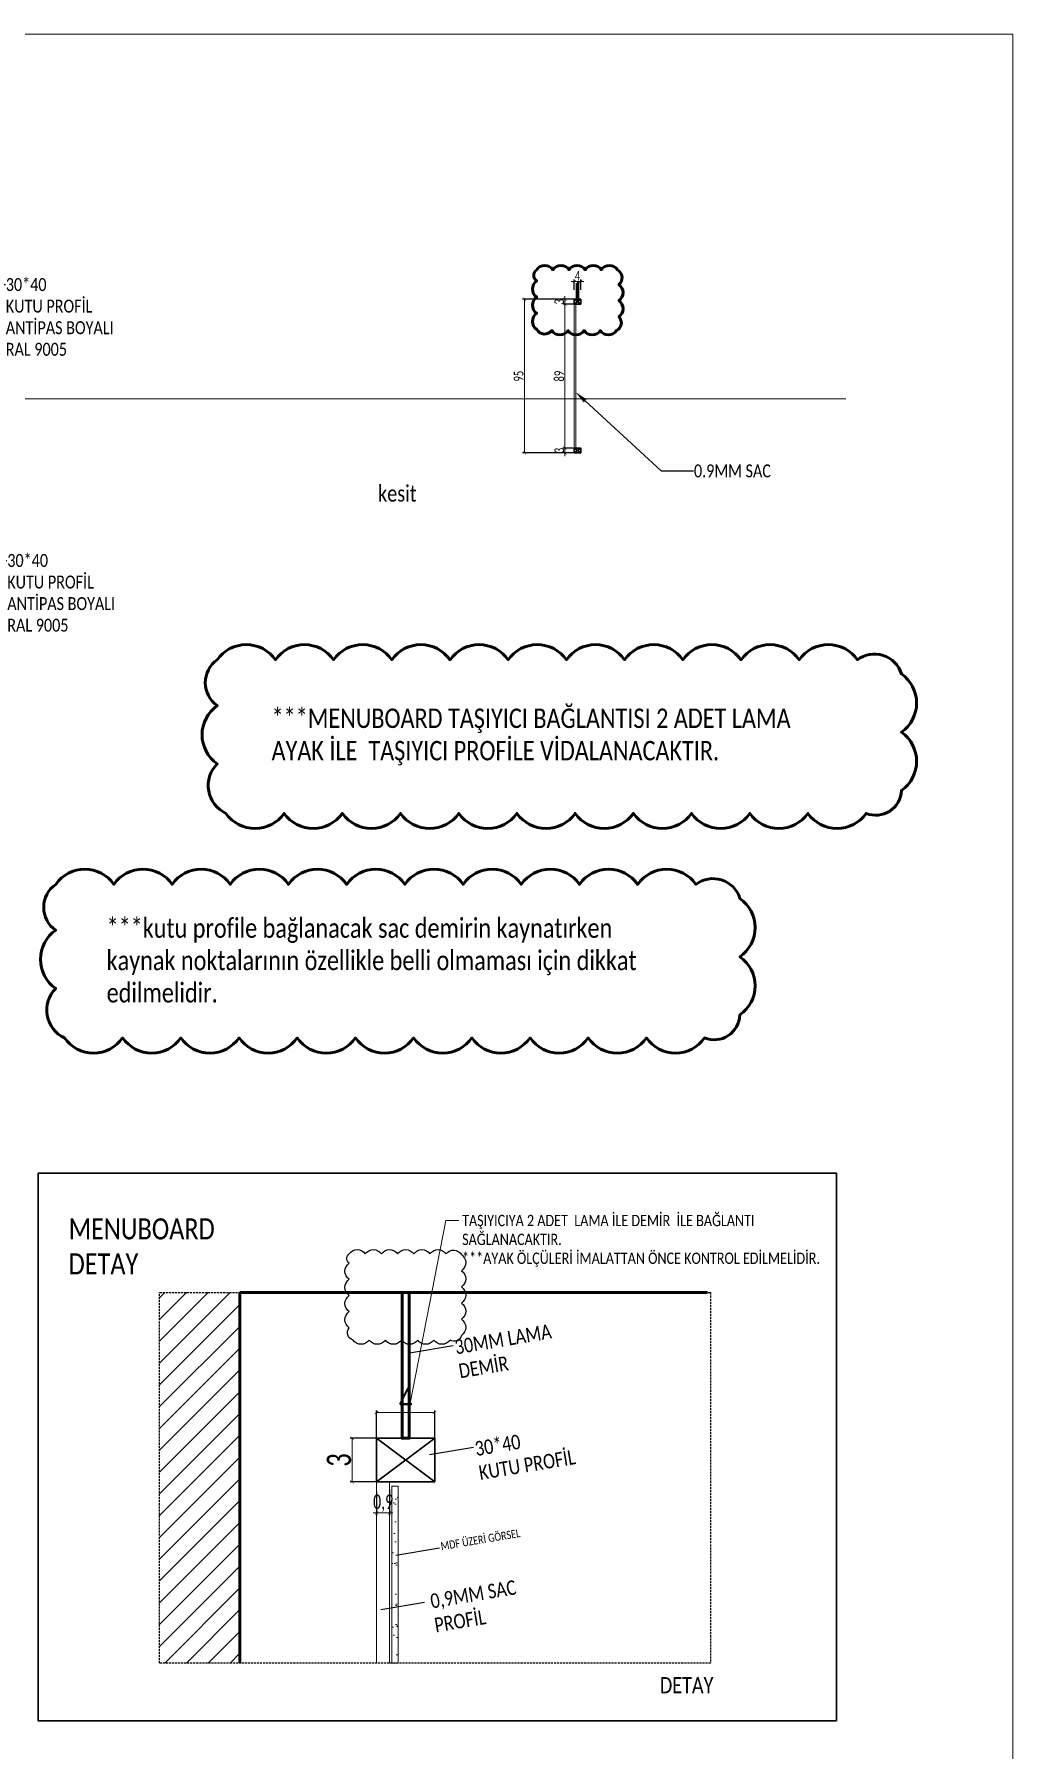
# Model space of a CAD drawing. Header units: millimetres. Extents: x 210628 to 232146, y -111309 to -91563.
# Drawn here: x 223292 to 223897, y -107943 to -106883 of the extents above; entities that cross this region are included whole.
import ezdxf
from ezdxf import colors
from ezdxf.entities.mleader import LeaderData, LeaderLine
from ezdxf.math import Vec2, Vec3

# ---------------------------------------------------------------- set-up
doc = ezdxf.new("R2010")
doc.units = ezdxf.units.MM
doc.header["$PDMODE"] = 2
doc.linetypes.add('HIDDEN', pattern=[0.375, 0.25, -0.125])
doc.layers.get('0').update_dxf_attribs({"lineweight": 20})
for name, color, linetype, lineweight in [('alçıpan tarama', 251, 'Continuous', 20), ('demir-1', 103, 'Continuous', 20), ('dim', 7, 'Continuous', 25), ('duvar görünüş', 7, 'Continuous', 18), ('irem rev', 23, 'Continuous', 30), ('KP', 167, 'Continuous', 30), ('t_yazı', 23, 'Continuous', 25), ('tarama-1', 251, 'Continuous', 15), ('ölçü', 251, 'Continuous', 5)]:
    doc.layers.add(name, color=color, linetype=linetype, lineweight=lineweight)
doc.layers.add('yazı', color=11, linetype='Continuous')
doc.styles.add('text2', font='calibri.ttf', dxfattribs={"width": 0.8})
doc.styles.add('Ölçü50', font='calibri.ttf', dxfattribs={"width": 0.7})
doc.dimstyles.new('olcu10', dxfattribs={"dimtxt": 9, "dimasz": 2, "dimexe": 1.25, "dimexo": 0.625, "dimgap": 0.5, "dimtad": 1, "dimdec": 1, "dimrnd": 0.5, "dimzin": 9, "dimtxsty": 'Ölçü50', "dimblk": 'ARCHTICK', "dimcen": 2, "dimclrd": 256, "dimclre": 256, "dimclrt": 6, "dimazin": 2, "dimtfac": 1, "dimtdec": 1, "dimtix": 1, "dimtmove": 0, "dimatfit": 3, "dimldrblk": 'ARCHTICK', "dimfxl": 1, "dimlwd": -1, "dimarcsym": 0})

# ---------------------------------------------------------------- blocks, each defined once
blk = doc.blocks.new('_ClosedBlank')
at = {"color": 0, "linetype": 'ByBlock', "lineweight": -2}
for p, q in [((-1, 0.17), (0, 0)), ((-1, 0.17), (-1, -0.17)), ((0, 0), (-1, -0.17))]:
    blk.add_line(p, q, dxfattribs=at)
blk = doc.blocks.new('_ArchTick')
at = {"color": 0, "linetype": 'ByBlock', "const_width": 0.15}
blk.add_lwpolyline([(-0.5, -0.5), (0.5, 0.5)], dxfattribs=at)
blk = doc.blocks.new('*D113')
at = {"layer": 'DEFPOINTS', "color": 0, "transparency": 16777216}
for p in [(223625.5, -107041.5), (223629.5, -107035.8), (223629.5, -107041.5)]:
    blk.add_point(p, dxfattribs=at)
at = {"layer": 'ölçü', "lineweight": -2, "transparency": 16777216}
for p, q in [((223625.5, -107040.9), (223625.5, -107034.5)), ((223629.5, -107040.9), (223629.5, -107034.5))]:
    blk.add_line(p, q, dxfattribs=at)
at = {"layer": 'ölçü', "transparency": 16777216}
for p, q in [((223625.5, -107035.8), (223623.5, -107035.8)), ((223625.5, -107035.8), (223629.5, -107035.8)), ((223629.5, -107035.8), (223631.5, -107035.8))]:
    blk.add_line(p, q, dxfattribs=at)
at = {"layer": 'ölçü', "transparency": 16777216, "xscale": 2, "yscale": 2, "zscale": 2}
blk.add_blockref('_ArchTick', (223625.5, -107035.8), dxfattribs=at)
at = {"layer": 'ölçü', "transparency": 16777216, "xscale": 2, "yscale": 2, "zscale": 2, "rotation": 180}
blk.add_blockref('_ArchTick', (223629.5, -107035.8), dxfattribs=at)
at = {"layer": 'ölçü', "color": 6, "transparency": 16777216, "insert": (223627.5, -107032.3), "char_height": 9, "attachment_point": 5, "style": 'Ölçü50'}
blk.add_mtext('{\\H0.66667x;4}', dxfattribs=at)
blk = doc.blocks.new('*D114')
at = {"layer": 'DEFPOINTS', "color": 0, "transparency": 16777216}
for p in [(223619.7, -107049.8), (223627.5, -107046.8), (223627.5, -107049.8)]:
    blk.add_point(p, dxfattribs=at)
at = {"layer": 'ölçü', "transparency": 16777216}
for p, q in [((223619.7, -107046.8), (223619.7, -107044.8)), ((223619.7, -107046.8), (223619.7, -107049.8)), ((223619.7, -107049.8), (223619.7, -107051.8))]:
    blk.add_line(p, q, dxfattribs=at)
at = {"layer": 'ölçü', "lineweight": -2, "transparency": 16777216}
for p, q in [((223626.9, -107046.8), (223618.5, -107046.8)), ((223626.9, -107049.8), (223618.5, -107049.8))]:
    blk.add_line(p, q, dxfattribs=at)
at = {"layer": 'ölçü', "transparency": 16777216, "xscale": 2, "yscale": 2, "zscale": 2}
for p, rotation in [((223619.7, -107046.8), 270), ((223619.7, -107049.8), 90)]:
    blk.add_blockref('_ArchTick', p, dxfattribs=dict(at, rotation=rotation))
at = {"layer": 'ölçü', "color": 6, "transparency": 16777216, "insert": (223616.2, -107048.3), "char_height": 9, "attachment_point": 5, "rotation": 90, "style": 'Ölçü50'}
blk.add_mtext('{\\H0.66667x;3}', dxfattribs=at)
blk = doc.blocks.new('*D115')
at = {"layer": 'DEFPOINTS', "color": 0, "transparency": 16777216}
for p in [(223627.5, -107049.8), (223619.7, -107138.8), (223625.5, -107138.8)]:
    blk.add_point(p, dxfattribs=at)
at = {"layer": 'ölçü', "lineweight": -2, "transparency": 16777216}
for p, q in [((223626.9, -107049.8), (223618.5, -107049.8)), ((223624.9, -107138.8), (223618.5, -107138.8))]:
    blk.add_line(p, q, dxfattribs=at)
at = {"layer": 'ölçü', "transparency": 16777216}
blk.add_line((223619.7, -107049.8), (223619.7, -107138.8), dxfattribs=at)
at = {"layer": 'ölçü', "transparency": 16777216, "xscale": 2, "yscale": 2, "zscale": 2}
for p, rotation in [((223619.7, -107049.8), 90), ((223619.7, -107138.8), 270)]:
    blk.add_blockref('_ArchTick', p, dxfattribs=dict(at, rotation=rotation))
at = {"layer": 'ölçü', "color": 6, "transparency": 16777216, "insert": (223616.2, -107094.3), "char_height": 9, "attachment_point": 5, "rotation": 90, "style": 'Ölçü50'}
blk.add_mtext('{\\H0.66667x;89}', dxfattribs=at)
blk = doc.blocks.new('*D116')
at = {"layer": 'DEFPOINTS', "color": 0, "transparency": 16777216}
for p in [(223625.5, -107138.8), (223619.7, -107141.8), (223625.5, -107141.8)]:
    blk.add_point(p, dxfattribs=at)
at = {"layer": 'ölçü', "lineweight": -2, "transparency": 16777216}
for p, q in [((223624.9, -107138.8), (223618.5, -107138.8)), ((223624.9, -107141.8), (223618.5, -107141.8))]:
    blk.add_line(p, q, dxfattribs=at)
at = {"layer": 'ölçü', "transparency": 16777216}
for p, q in [((223619.7, -107138.8), (223619.7, -107136.8)), ((223619.7, -107138.8), (223619.7, -107141.8)), ((223619.7, -107141.8), (223619.7, -107143.8))]:
    blk.add_line(p, q, dxfattribs=at)
at = {"layer": 'ölçü', "transparency": 16777216, "xscale": 2, "yscale": 2, "zscale": 2}
for p, rotation in [((223619.7, -107138.8), 270), ((223619.7, -107141.8), 90)]:
    blk.add_blockref('_ArchTick', p, dxfattribs=dict(at, rotation=rotation))
at = {"layer": 'ölçü', "color": 6, "transparency": 16777216, "insert": (223616.2, -107140.3), "char_height": 9, "attachment_point": 5, "rotation": 90, "style": 'Ölçü50'}
blk.add_mtext('{\\H0.66667x;3}', dxfattribs=at)
blk = doc.blocks.new('*D117')
at = {"layer": 'DEFPOINTS', "color": 0, "transparency": 16777216}
for p in [(223594.7, -107046.8), (223627.5, -107046.8), (223626.5, -107141.8)]:
    blk.add_point(p, dxfattribs=at)
at = {"layer": 'ölçü', "lineweight": -2, "transparency": 16777216}
for p, q in [((223626.9, -107046.8), (223593.4, -107046.8)), ((223625.8, -107141.8), (223593.4, -107141.8))]:
    blk.add_line(p, q, dxfattribs=at)
at = {"layer": 'ölçü', "transparency": 16777216}
blk.add_line((223594.7, -107141.8), (223594.7, -107046.8), dxfattribs=at)
at = {"layer": 'ölçü', "transparency": 16777216, "xscale": 2, "yscale": 2, "zscale": 2}
for p, rotation in [((223594.7, -107046.8), 90), ((223594.7, -107141.8), 270)]:
    blk.add_blockref('_ArchTick', p, dxfattribs=dict(at, rotation=rotation))
at = {"layer": 'ölçü', "color": 6, "transparency": 16777216, "insert": (223591.1, -107094.3), "char_height": 9, "attachment_point": 5, "rotation": 90, "style": 'Ölçü50'}
blk.add_mtext('{\\H0.66667x;95}', dxfattribs=at)
blk = doc.blocks.new('*D119')
at = {"layer": 'DEFPOINTS', "color": 0, "transparency": 16777216}
for p in [(223503.2, -107735), (223539.2, -107753.4), (223503.2, -107757)]:
    blk.add_point(p, dxfattribs=at)
at = {"layer": 'ölçü', "lineweight": -2, "transparency": 16777216}
for p, q in [((223503.2, -107756.4), (223503.2, -107733.8)), ((223539.2, -107752.8), (223539.2, -107733.8))]:
    blk.add_line(p, q, dxfattribs=at)
at = {"layer": 'ölçü', "transparency": 16777216}
blk.add_line((223539.2, -107735), (223503.2, -107735), dxfattribs=at)
at = {"layer": 'ölçü', "transparency": 16777216, "xscale": 2, "yscale": 2, "zscale": 2, "rotation": 180}
blk.add_blockref('_ArchTick', (223503.2, -107735), dxfattribs=at)
at = {"layer": 'ölçü', "transparency": 16777216, "xscale": 2, "yscale": 2, "zscale": 2}
blk.add_blockref('_ArchTick', (223539.2, -107735), dxfattribs=at)
at = {"layer": 'ölçü', "color": 6, "transparency": 16777216, "insert": (223521.2, -107727), "char_height": 9, "attachment_point": 5, "style": 'Ölçü50'}
blk.add_mtext('{\\H1.6667x;4}', dxfattribs=at)
blk = doc.blocks.new('*D120')
at = {"layer": 'DEFPOINTS', "color": 0, "transparency": 16777216}
for p in [(223488.1, -107750.9), (223507.7, -107750.9), (223506.6, -107777.9)]:
    blk.add_point(p, dxfattribs=at)
at = {"layer": 'ölçü', "lineweight": -2, "transparency": 16777216}
for p, q in [((223507.1, -107750.9), (223486.9, -107750.9)), ((223505.9, -107777.9), (223486.9, -107777.9))]:
    blk.add_line(p, q, dxfattribs=at)
at = {"layer": 'ölçü', "transparency": 16777216}
blk.add_line((223488.1, -107777.9), (223488.1, -107750.9), dxfattribs=at)
at = {"layer": 'ölçü', "transparency": 16777216, "xscale": 2, "yscale": 2, "zscale": 2}
for p, rotation in [((223488.1, -107750.9), 90), ((223488.1, -107777.9), 270)]:
    blk.add_blockref('_ArchTick', p, dxfattribs=dict(at, rotation=rotation))
at = {"layer": 'ölçü', "color": 6, "transparency": 16777216, "insert": (223480, -107764.4), "char_height": 9, "attachment_point": 5, "rotation": 90, "style": 'Ölçü50'}
blk.add_mtext('{\\H1.6667x;3}', dxfattribs=at)
blk = doc.blocks.new('*D121')
at = {"layer": 'DEFPOINTS', "color": 0, "transparency": 16777216}
for p in [(223503.2, -107783.2), (223511.3, -107782), (223503.2, -107797.1)]:
    blk.add_point(p, dxfattribs=at)
at = {"layer": 'demir-1', "lineweight": -2, "transparency": 16777216}
for p, q in [((223503.2, -107783.8), (223503.2, -107798.4)), ((223511.3, -107782.6), (223511.3, -107798.4))]:
    blk.add_line(p, q, dxfattribs=at)
at = {"layer": 'demir-1', "transparency": 16777216}
for p, q in [((223503.2, -107797.1), (223501.2, -107797.1)), ((223511.3, -107797.1), (223503.2, -107797.1)), ((223511.3, -107797.1), (223513.3, -107797.1))]:
    blk.add_line(p, q, dxfattribs=at)
at = {"layer": 'demir-1', "transparency": 16777216, "xscale": 2, "yscale": 2, "zscale": 2}
blk.add_blockref('_ArchTick', (223503.2, -107797.1), dxfattribs=at)
at = {"layer": 'demir-1', "transparency": 16777216, "xscale": 2, "yscale": 2, "zscale": 2, "rotation": 180}
blk.add_blockref('_ArchTick', (223511.3, -107797.1), dxfattribs=at)
at = {"layer": 'demir-1', "color": 6, "transparency": 16777216, "insert": (223507.3, -107791.1), "char_height": 9, "attachment_point": 5, "style": 'Ölçü50'}
blk.add_mtext('0,9', dxfattribs=at)

msp = doc.modelspace()

# ---------------------------------------------------------------- hatches: boundary and pattern name
at = {"layer": 'demir-1'}
h = msp.add_hatch(dxfattribs=at)
h.set_pattern_fill('AR-SAND', color=256, scale=0.2)
h.set_pattern_definition([(37.5, (20615.54, 10233.54), (-0.32000626, 9.78826475), [0, -7.7216, 0, -8.636, 0, -8.255]), (7.5, (20615.54, 10233.54), (8.99046566, 14.336502), [0, -4.1656, 0, -6.9596, 0, -2.667]), (327.5, (20609.2914, 10233.54), (15.8198474, 0.0287437), [0, -2.54, 0, -9.144, 0, -11.938]), (317.5, (20609.291, 10233.54), (15.27112905, 4.4585865), [0, -1.27, 0, -5.9944, 0, -6.858])])
h.paths.add_polyline_path([(223512.77, -107780.46), (223516.57, -107780.46), (223516.57, -107889.9), (223512.77, -107889.9)])
at = {"layer": 'tarama-1'}
h = msp.add_hatch(dxfattribs=at)
h.set_pattern_fill('ANSI31', color=256, scale=3)
h.set_pattern_definition([(45, (210262.591, -105548.982), (-6.735192, 6.735192), [])])
h.paths.add_polyline_path([(223418.72, -107660.89), (223369.06, -107660.89), (223369.06, -107889.9), (223418.72, -107889.9)])

# ---------------------------------------------------------------- linework, layer by layer
msp.add_line((223212.84, -107108.25), (223793.43, -107108.25))
at = {"layer": 'alçıpan tarama', "color": 1}
msp.add_lwpolyline([(222556.57, -106882.98), (223896.71, -106882.98), (223896.71, -108088.14), (222556.57, -108088.14)], close=True, dxfattribs=at)
at = {"layer": 'demir-1'}
for p, q in [((223625.52, -107046.75), (223625.52, -107141.75)), ((223629.52, -107046.75), (223625.52, -107046.75)), ((223626.42, -107049.75), (223626.42, -107138.75)), ((223625.52, -107141.75), (223629.52, -107141.75)), ((223503.22, -107750.89), (223503.22, -107889.9)), ((223539.22, -107750.89), (223503.22, -107750.89)), ((223511.32, -107777.89), (223511.32, -107889.9))]:
    msp.add_line(p, q, dxfattribs=at)
at = {"layer": 'demir-1', "lineweight": 53}
for points in [[(223627.27, -107036.75), (223627.27, -107046.75), (223627.77, -107046.75), (223627.77, -107036.75)], [(223518.97, -107660.89), (223518.97, -107750.89), (223523.47, -107750.89), (223523.47, -107660.89)]]:
    msp.add_lwpolyline(points, close=True, dxfattribs=at)
at = {"layer": 'dim', "color": 1, "linetype": 'HIDDEN', "ltscale": 5}
msp.add_lwpolyline([(223369.06, -107660.89), (223709.86, -107660.89), (223709.86, -107889.9), (223369.06, -107889.9)], close=True, dxfattribs=at)
at = {"layer": 'dim', "elevation": 0}
for points in [[(223550.64, -107693.82), (223523.6, -107698.37)], [(223563.1, -107756.7), (223536.06, -107761.24)], [(223542.2, -107818.84), (223515.16, -107823.38)], [(223532.86, -107852.4), (223505.82, -107856.94)]]:
    msp.add_lwpolyline(points, dxfattribs=at)
at = {"layer": 'duvar görünüş', "lineweight": 50}
for points in [[(223418.72, -107660.89), (223418.72, -107889.9)], [(223418.72, -107660.89), (223708, -107660.89)]]:
    msp.add_lwpolyline(points, dxfattribs=at)
at = {"layer": 'duvar görünüş'}
msp.add_lwpolyline([(223512.77, -107780.46), (223516.57, -107780.46), (223516.57, -107889.9), (223512.77, -107889.9)], close=True, dxfattribs=at)
at = {"layer": 'irem rev'}
msp.add_lwpolyline([(223293.81, -107586.97), (223787.67, -107586.97), (223787.67, -107925.62), (223293.81, -107925.62)], close=True, dxfattribs=at)
at = {"layer": 'KP'}
for points in [[(223629.52, -107049.75), (223625.52, -107049.75), (223625.52, -107046.75), (223629.52, -107046.75)], [(223625.52, -107138.75), (223629.52, -107138.75), (223629.52, -107141.75), (223625.52, -107141.75)], [(223629.52, -107138.75), (223625.52, -107138.75), (223625.52, -107141.75), (223629.52, -107141.75)], [(223539.22, -107777.89), (223503.22, -107777.89), (223503.22, -107750.89), (223539.22, -107750.89)]]:
    msp.add_lwpolyline(points, close=True, dxfattribs=at)
for points in [[(223629.52, -107049.75), (223625.52, -107046.75)], [(223629.52, -107046.75), (223625.52, -107049.75)], [(223629.52, -107138.75), (223625.52, -107141.75)], [(223625.52, -107138.75), (223629.52, -107141.75)], [(223539.22, -107777.89), (223503.22, -107750.89)], [(223539.22, -107750.89), (223503.22, -107777.89)]]:
    msp.add_lwpolyline(points, dxfattribs=at)
at = {"layer": 't_yazı'}
msp.add_lwpolyline([(223486.25, -107636.89, -0.5205671), (223496.25, -107636.89, -0.5205671), (223506.25, -107636.89, -0.5205671), (223516.25, -107636.89, -0.5205671), (223526.25, -107636.89, -0.5205671), (223536.25, -107636.89, -0.5205671), (223546.25, -107636.89, -0.5205671), (223555.78, -107637.36, -0.5205671), (223555.78, -107647.36, -0.5205671), (223555.78, -107657.36, -0.5205671), (223555.78, -107667.36, -0.5205671), (223555.78, -107677.36, -0.5205671), (223555.78, -107687.36, -0.5205671), (223548.66, -107690.25, -0.5205671), (223538.66, -107690.25, -0.5205671), (223528.66, -107690.25, -0.5205671), (223518.66, -107690.25, -0.5205671), (223508.66, -107690.25, -0.5205671), (223498.66, -107690.25, -0.5205671), (223488.66, -107690.25, -0.5205671), (223486.25, -107682.66, -0.5205671), (223486.25, -107672.66, -0.5205671), (223486.25, -107662.66, -0.5205671), (223486.25, -107652.66, -0.5205671), (223486.25, -107642.66, -0.5205671)], format="xyb", close=True, dxfattribs=at)
at = {"layer": 'yazı', "lineweight": 50}
msp.add_lwpolyline([(223602.26, -107028.54, -0.5205671), (223612.26, -107028.54, -0.5205671), (223622.26, -107028.54, -0.5205671), (223632.26, -107028.54, -0.5205671), (223642.26, -107028.54, -0.5205671), (223652.26, -107028.54, -0.5205671), (223653.11, -107037.68, -0.5205671), (223653.11, -107047.68, -0.5205671), (223653.11, -107057.68, -0.5205671), (223651.6, -107066.17, -0.5205671), (223641.6, -107066.17, -0.5205671), (223631.6, -107066.17, -0.5205671), (223621.6, -107066.17, -0.5205671), (223611.6, -107066.17, -0.5205671), (223602.26, -107065.51, -0.5205671), (223602.26, -107055.51, -0.5205671), (223602.26, -107045.51, -0.5205671), (223602.26, -107035.51, -0.5205671)], format="xyb", close=True, dxfattribs=at)
at = {"layer": 'yazı', "lineweight": 50, "elevation": 0}
for points in [[(223404.65, -107269.67, -0.5205671), (223440.65, -107269.67, -0.5205671), (223476.65, -107269.67, -0.5205671), (223512.65, -107269.67, -0.5205671), (223548.65, -107269.67, -0.5205671), (223584.65, -107269.67, -0.5205671), (223620.65, -107269.67, -0.5205671), (223656.65, -107269.67, -0.5205671), (223692.65, -107269.67, -0.5205671), (223728.65, -107269.67, -0.5205671), (223764.65, -107269.67, -0.5205671), (223800.65, -107269.67, -0.5205671), (223827.89, -107278.43, -0.5205671), (223827.89, -107314.43, -0.5205671), (223827.89, -107350.43, -0.5205671), (223806.06, -107364.61, -0.5205671), (223770.06, -107364.61, -0.5205671), (223734.06, -107364.61, -0.5205671), (223698.06, -107364.61, -0.5205671), (223662.06, -107364.61, -0.5205671), (223626.06, -107364.61, -0.5205671), (223590.06, -107364.61, -0.5205671), (223554.06, -107364.61, -0.5205671), (223518.06, -107364.61, -0.5205671), (223482.06, -107364.61, -0.5205671), (223446.06, -107364.61, -0.5205671), (223410.06, -107364.61, -0.5205671), (223404.65, -107334.02, -0.5205671), (223404.65, -107298.02, -0.5205671)], [(223304.74, -107408.49, -0.5205671), (223340.74, -107408.49, -0.5205671), (223376.74, -107408.49, -0.5205671), (223412.74, -107408.49, -0.5205671), (223448.74, -107408.49, -0.5205671), (223484.74, -107408.49, -0.5205671), (223520.74, -107408.49, -0.5205671), (223556.74, -107408.49, -0.5205671), (223592.74, -107408.49, -0.5205671), (223628.74, -107408.49, -0.5205671), (223664.74, -107408.49, -0.5205671), (223700.74, -107408.49, -0.5205671), (223727.98, -107417.25, -0.5205671), (223727.98, -107453.25, -0.5205671), (223727.98, -107489.25, -0.5205671), (223706.16, -107503.43, -0.5205671), (223670.16, -107503.43, -0.5205671), (223634.16, -107503.43, -0.5205671), (223598.16, -107503.43, -0.5205671), (223562.16, -107503.43, -0.5205671), (223526.16, -107503.43, -0.5205671), (223490.16, -107503.43, -0.5205671), (223454.16, -107503.43, -0.5205671), (223418.16, -107503.43, -0.5205671), (223382.16, -107503.43, -0.5205671), (223346.16, -107503.43, -0.5205671), (223310.16, -107503.43, -0.5205671), (223304.74, -107472.85, -0.5205671), (223304.74, -107436.85, -0.5205671)]]:
    msp.add_lwpolyline(points, format="xyb", close=True, dxfattribs=at)

# ---------------------------------------------------------------- texts
at = {"layer": 't_yazı', "attachment_point": 1, "style": 'text2'}
for s, insert, char_height, width in [('MENUBOARD\\PDETAY', (223312.78, -107614.99), 13, 424.3833), ('DETAY', (223678.46, -107898.61), 10, 326.4487)]:
    msp.add_mtext(s, dxfattribs=dict(at, insert=insert, char_height=char_height, width=width))
at = {"layer": 't_yazı', "width": 326.4487, "attachment_point": 1, "rotation": 9.54244, "style": 'text2'}
for s, insert, char_height in [('30MM LAMA\\PDEMİR', (223550.94, -107690.25, 0), 9), ('30*40\\PKUTU PROFİL', (223563.4, -107753.12, 0), 9), ('MDF ÜZERİ GÖRSEL', (223542.5, -107815.26, 0), 5), ('0,9MM SAC\\PPROFİL', (223535.89, -107847.33, 0), 9)]:
    msp.add_mtext(s, dxfattribs=dict(at, insert=insert, char_height=char_height))
at = {"layer": 'yazı', "attachment_point": 1, "style": 'text2'}
for s, width, insert, char_height in [('kesit', 208.9045, (223504.14, -107161.88, 0), 10), ('{\\C1;***MENUBOARD TAŞIYICI BAĞLANTISI 2 ADET LAMA AYAK İLE  TAŞIYICI PROFİLE VİDALANACAKTIR.}', 349.7008, (223438.29, -107299.83, 0), 12), ('{\\C2;***kutu profile bağlanacak sac demirin kaynatırken \\Pkaynak noktalarının özellikle belli olmaması için dikkat\\Pedilmelidir.}', 349.7008, (223336.26, -107429.53, 0), 12)]:
    msp.add_mtext_dynamic_manual_height_columns(s, width=width, gutter_width=12.5, heights=[0], dxfattribs=dict(at, insert=insert, char_height=char_height))

# ---------------------------------------------------------------- dimensions: what is measured, and where the dimension line sits
at = {"layer": 'demir-1'}
dim = msp.add_linear_dim(base=(223503.22, -107797.15), p1=(223511.32, -107781.98), p2=(223503.22, -107783.16), text='0,9', dimstyle='olcu10', dxfattribs=at)
dim.commit()
dim.dimension.update_dxf_attribs({"geometry": '*D121', "text_midpoint": (223507.27, -107791.1)})
at = {"layer": 'ölçü'}
for base, p1, p2, text, picture, middle in [((223629.52, -107035.78), (223625.52, -107041.5), (223629.52, -107041.5), '{\\H0.66667x;<>}', '*D113', (223627.52, -107032.26)), ((223503.22, -107735.02), (223539.22, -107753.44), (223503.22, -107756.98), '{\\H1.6667x;4}', '*D119', (223521.22, -107726.99))]:
    dim = msp.add_linear_dim(base=base, p1=p1, p2=p2, text=text, dimstyle='olcu10', dxfattribs=at)
    dim.commit()
    dim.dimension.update_dxf_attribs({"geometry": picture, "text_midpoint": middle})
for base, p1, p2, text, picture, middle in [((223619.73, -107049.75), (223627.52, -107046.75), (223627.52, -107049.75), '{\\H0.66667x;<>}', '*D114', (223616.16, -107048.25)), ((223594.7, -107046.75), (223626.46, -107141.75), (223627.52, -107046.75), '{\\H0.66667x;<>}', '*D117', (223591.12, -107094.25)), ((223619.73, -107138.75), (223627.52, -107049.75), (223625.52, -107138.75), '{\\H0.66667x;<>}', '*D115', (223616.16, -107094.25)), ((223619.73, -107141.75), (223625.52, -107138.75), (223625.52, -107141.75), '{\\H0.66667x;<>}', '*D116', (223616.16, -107140.25)), ((223488.15, -107750.89), (223506.57, -107777.89), (223507.68, -107750.89), '{\\H1.6667x;3}', '*D120', (223479.96, -107764.39))]:
    dim = msp.add_linear_dim(base=base, p1=p1, p2=p2, angle=90, text=text, dimstyle='olcu10', dxfattribs=at)
    dim.commit()
    dim.dimension.update_dxf_attribs({"geometry": picture, "text_midpoint": middle})

# ---------------------------------------------------------------- leaders
at = {"layer": 't_yazı', "color": 1}
ml = msp.add_multileader_mtext('Standard', dxfattribs=at)
ml.set_content('30*40\\PKUTU PROFİL\\PANTİPAS BOYALI\\PRAL 9005', color=1, style='text2')
ml.set_leader_properties()
ml.build(insert=Vec2(0, 0))
ml.multileader.update_dxf_attribs({"dogleg_length": 10, "arrow_head_size": 8})
ctx = ml.context
ctx.base_point, ctx.char_height, ctx.arrow_head_size, ctx.landing_gap_size, ctx.plane_origin = Vec3(223273.71, -107037.76), 8, 8, 0.18, Vec3(223853.42, -107785.18)
notes = []
notes.append((ctx, [(1, (1, 1, 0), (223253.71, -107037.76), (1, 0), 20, [(0, [(223210.48, -107075.35)], 0, [])])]))
ctx.mtext.insert, ctx.mtext.flow_direction = Vec3(223273.89, -107033.7), 5
ml = msp.add_multileader_mtext('Standard', dxfattribs=at)
ml.set_content('0.9MM SAC', color=1, style='text2')
ml.set_leader_properties()
ml.build(insert=Vec2(0, 0))
ml.multileader.update_dxf_attribs({"dogleg_length": 10, "arrow_head_size": 8})
ctx = ml.context
ctx.base_point, ctx.char_height, ctx.arrow_head_size, ctx.landing_gap_size, ctx.plane_origin = Vec3(223699.36, -107152.93), 8, 8, 0.18, Vec3(224273.39, -107878.36)
notes.append((ctx, [(1, (1, 1, 0), (223679.36, -107152.93), (1, 0), 20, [(0, [(223626.33, -107104.17)], 0, [])])]))
ctx.mtext.insert, ctx.mtext.flow_direction = Vec3(223699.54, -107148.88), 5
ml = msp.add_multileader_mtext('Standard', dxfattribs=at)
ml.set_content('30*40\\PKUTU PROFİL\\PANTİPAS BOYALI\\PRAL 9005', color=1, style='text2')
ml.set_leader_properties()
ml.build(insert=Vec2(0, 0))
ml.multileader.update_dxf_attribs({"dogleg_length": 10, "arrow_head_size": 8})
ctx = ml.context
ctx.base_point, ctx.char_height, ctx.arrow_head_size, ctx.landing_gap_size, ctx.plane_origin = Vec3(223274.63, -107208.32), 8, 8, 0.18, Vec3(223854.35, -107955.74)
notes.append((ctx, [(1, (1, 1, 0), (223254.63, -107208.32), (1, 0), 20, [(0, [(223211.4, -107245.91)], 0, [])])]))
ctx.mtext.insert, ctx.mtext.flow_direction = Vec3(223274.81, -107204.26), 5
at = {"layer": 'ölçü'}
ml = msp.add_multileader_mtext('Standard', dxfattribs=at)
ml.set_content('{\\H1.4x;TAŞIYICIYA 2 ADET  LAMA İLE DEMİR  İLE BAĞLANTI\\PSAĞLANACAKTIR.\\P***AYAK ÖLÇÜLERİ İMALATTAN ÖNCE KONTROL EDİLMELİDİR.} ', color=256, style='text2')
ml.set_leader_properties(color=256, linetype='Continuous', lineweight=-1)
ml.set_arrow_properties(name='CLOSEDBLANK')
ml.build(insert=Vec2(0, 0))
ml.multileader.update_dxf_attribs({"arrow_head_size": 3})
ctx = ml.context
ctx.base_point, ctx.char_height, ctx.arrow_head_size, ctx.plane_origin = Vec3(223554.15, -107616.29), 5, 3, Vec3(224021.02, -107693.44)
notes.append((ctx, [(0, (1, 1, 0), (223546.15, -107616.29), (1, 0), 8, [(0, [(223523.35, -107732.12)], 0, [])])]))
ctx.mtext.insert, ctx.mtext.flow_direction = Vec3(223556.15, -107612.81), 5
for ctx, leaders in notes:
    for number, flags, end, landing, length, lines in leaders:
        leader = LeaderData()
        leader.index, (leader.has_last_leader_line, leader.has_dogleg_vector, leader.attachment_direction) = number, flags
        leader.last_leader_point, leader.dogleg_vector, leader.dogleg_length = Vec3(end), Vec3(landing), length
        for number, points, colour, breaks in lines:
            line = LeaderLine()
            line.index, line.vertices, line.color, line.breaks = number, Vec3.list(points), colors.encode_raw_color(colour), breaks
            leader.lines.append(line)
        ctx.leaders.append(leader)

doc.saveas('drawing.dxf')
